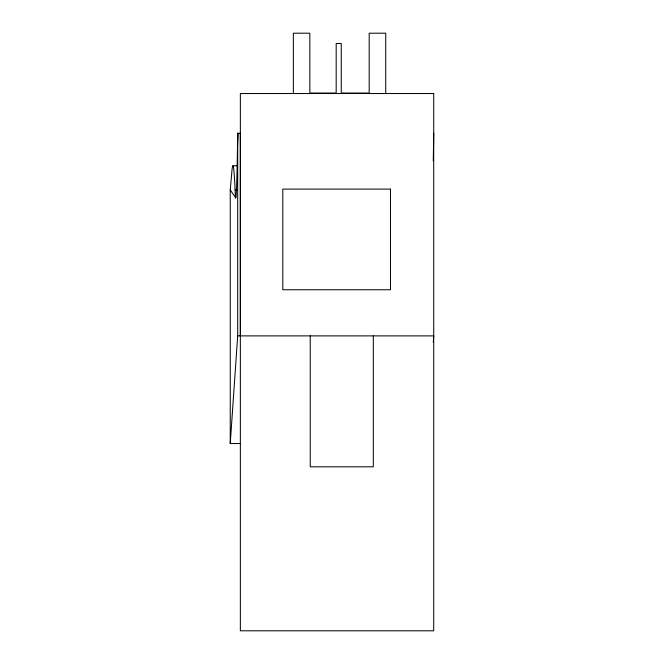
<?xml version="1.0" encoding="UTF-8"?>
<svg xmlns="http://www.w3.org/2000/svg" width="664" height="664" viewBox="0 0 664 664"><rect width="100%" height="100%" fill="white"/><g stroke="black" fill="none" stroke-linecap="round" stroke-linejoin="round"><path stroke-width="1" d="M240.351 335.884L240.351 133.265M240.617 443.535L230.242 443.535L237.695 335.884L237.695 133.265L237.496 146.777L237.737 133.265L240.658 133.265M237.737 133.265L237.289 158.771A572.351 4.158 -90 0 1 235.081 189.921L237.156 189.921M433.293 342.035L433.716 335.884M230.242 443.535L230.242 189.921L231.553 175.462A1779.063 13.131 -90 0 1 235.081 189.921M433.758 133.265L433.716 133.265A563.902 4.158 -90 0 1 433.268 160.721M233.022 165.768L237.172 165.768M237.695 335.884L433.758 335.884M230.242 189.921L235.753 197.922M385.734 93.533L385.734 33.2L369.184 33.2L369.184 93.035L341.263 93.035L341.263 43.467L336.183 43.467L336.183 93.035L309.831 93.035L309.831 33.2L293.355 33.2L293.355 93.533M373.317 335.884L373.317 466.817L310.229 466.817L310.229 335.884M433.716 93.533L240.351 93.533L240.351 630.8L433.716 630.8L433.716 93.533M390.49 189.107L282.806 189.107L282.806 289.753L390.49 289.753L390.49 189.107"/></g></svg>
